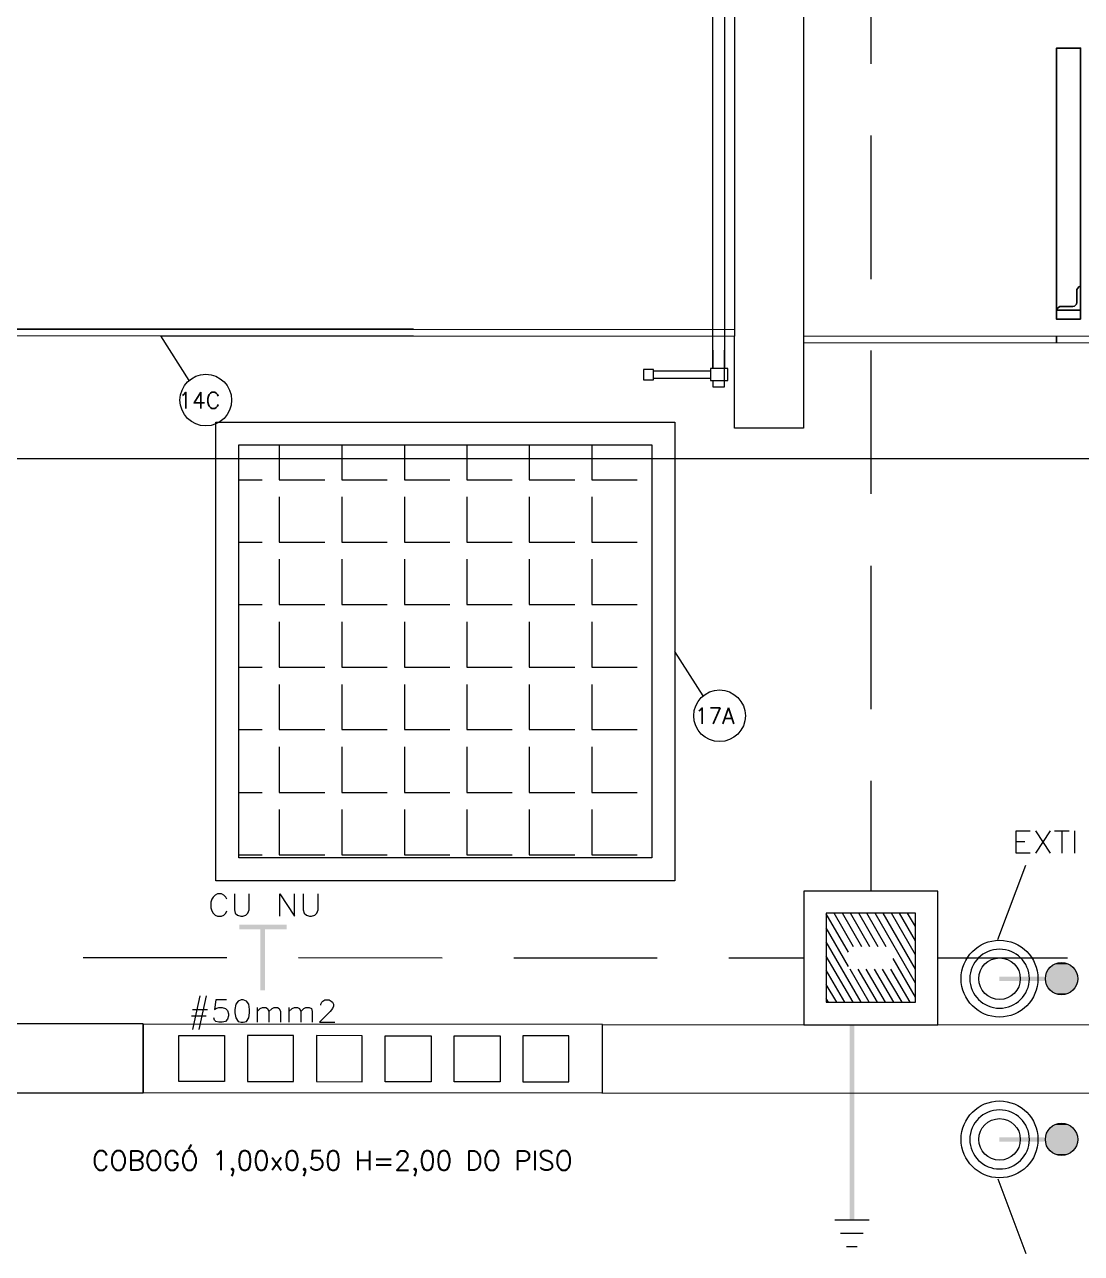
# Model space of a CAD drawing. Header units: inches. Extents: x 5 to 1823, y 18 to 726.
# Drawn here: x 1295.1 to 1387.2, y 146.9 to 254 of the extents above; entities that cross this region are included whole.
import ezdxf

# ---------------------------------------------------------------- set-up
doc = ezdxf.new("R2010")
doc.units = ezdxf.units.IN
doc.header["$MEASUREMENT"] = 0
doc.layers.get('0').update_dxf_attribs({"true_color": 0x7fbfff})
for name, color, linetype in [('PDF_0', 7, 'Continuous'), ('PDF_01', 1, 'Continuous'), ('PDF_03', 3, 'Continuous'), ('PDF_06', 6, 'Continuous'), ('PDF_EL0001', 1, 'Continuous'), ('PDF_QUADROS', 1, 'Continuous'), ('PDF_Texto', 6, 'Continuous')]:
    doc.layers.add(name, color=color, linetype=linetype)
doc.layers.add('PDF_ENIT-EL00132', color=7, linetype='Continuous', true_color=0x00dddd)
doc.styles.add('PDF RomanS', font='romans__.ttf')

msp = doc.modelspace()

# ---------------------------------------------------------------- linework, layer by layer
at = {"color": 1}
for p, q in [((1386.82, 230.79), (1386.82, 229.78)), ((1387.16, 231.2), (1387.16, 229.11)), ((1386.49, 229.45), (1385.48, 229.45)), ((1387.16, 229.11), (1385.07, 229.11))]:
    msp.add_line(p, q, dxfattribs=at)
msp.add_line((1385.07, 226.84), (1385.07, 226.26))
msp.add_lwpolyline([(1387.16, 228.32), (1387.16, 251.97), (1385.07, 251.97), (1385.07, 228.32)], close=True, dxfattribs=at)
for centre, radius, start, end in [((1387.25, 230.78), 0.429, 102.7128, 181.5165), ((1385.49, 229.02), 0.429, 88.4835, 167.2872), ((1386.49, 229.78), 0.334, 270, 0)]:
    msp.add_arc(centre, radius, start, end, dxfattribs=at)
at = {"layer": 'PDF_0', "lineweight": 5}
for points in [[(1355.1, 225.63), (1355.1, 224.02), (1355.1, 269.42)], [(1356.13, 269.42), (1356.13, 224.02)], [(1355.1, 222.98), (1355.1, 222.43), (1356.13, 222.43), (1356.13, 222.98), (1356.13, 224.02), (1356.13, 225.63)], [(1354.91, 223.17), (1349.95, 223.17), (1349.95, 223.83), (1354.91, 223.83)], [(1547.9, 216.17), (1011.37, 216.17)], [(1382.76, 181.79), (1381.55, 181.79), (1381.55, 183.74), (1382.76, 183.74)], [(1383.23, 183.74), (1384.52, 181.79)], [(1384.52, 183.74), (1383.23, 181.79)], [(1384.88, 183.74), (1386.17, 183.74)], [(1385.53, 183.74), (1385.53, 181.79)], [(1386.63, 183.74), (1386.63, 181.79)], [(1381.55, 182.81), (1382.3, 182.81)], [(1379.95, 174.26), (1382.38, 180.73)], [(1312.76, 177.77), (1312.68, 177.96), (1312.49, 178.13), (1312.3, 178.24), (1311.94, 178.24), (1311.75, 178.13), (1311.56, 177.96), (1311.47, 177.77), (1311.37, 177.5), (1311.37, 177.03), (1311.47, 176.75), (1311.56, 176.56), (1311.75, 176.37), (1311.94, 176.29), (1312.3, 176.29), (1312.49, 176.37), (1312.68, 176.56), (1312.76, 176.75)], [(1313.42, 178.24), (1313.42, 176.84), (1313.5, 176.56), (1313.69, 176.37), (1313.97, 176.29), (1314.16, 176.29), (1314.43, 176.37), (1314.6, 176.56), (1314.71, 176.84), (1314.71, 178.24)], [(1317.38, 176.29), (1317.38, 178.24), (1318.67, 176.29), (1318.67, 178.24)], [(1319.41, 178.24), (1319.41, 176.84), (1319.51, 176.56), (1319.71, 176.37), (1319.98, 176.29), (1320.15, 176.29), (1320.42, 176.37), (1320.62, 176.56), (1320.72, 176.84), (1320.72, 178.24)], [(1310.41, 169.35), (1309.76, 166.4)], [(1310.96, 169.35), (1310.33, 166.4)], [(1312.72, 168.99), (1311.79, 168.99), (1311.7, 168.16), (1311.79, 168.25), (1312.08, 168.33), (1312.36, 168.33), (1312.64, 168.25), (1312.83, 168.06), (1312.91, 167.78), (1312.91, 167.59), (1312.83, 167.31), (1312.64, 167.12), (1312.36, 167.04), (1312.08, 167.04), (1311.79, 167.12), (1311.7, 167.23), (1311.62, 167.42)], [(1315.41, 168.33), (1315.41, 167.04)], [(1315.41, 167.97), (1315.68, 168.25), (1315.87, 168.33), (1316.15, 168.33), (1316.32, 168.25), (1316.42, 167.97), (1316.42, 167.04)], [(1316.42, 167.97), (1316.7, 168.25), (1316.89, 168.33), (1317.17, 168.33), (1317.33, 168.25), (1317.44, 167.97), (1317.44, 167.04)], [(1318.18, 168.33), (1318.18, 167.04)], [(1318.18, 167.97), (1318.46, 168.25), (1318.65, 168.33), (1318.92, 168.33), (1319.09, 168.25), (1319.2, 167.97), (1319.2, 167.04)], [(1319.2, 167.97), (1319.47, 168.25), (1319.66, 168.33), (1319.94, 168.33), (1320.13, 168.25), (1320.21, 167.97), (1320.21, 167.04)], [(1320.95, 168.52), (1320.95, 168.61), (1321.04, 168.8), (1321.14, 168.88), (1321.31, 168.99), (1321.69, 168.99), (1321.86, 168.88), (1321.97, 168.8), (1322.05, 168.61), (1322.05, 168.44), (1321.97, 168.25), (1321.78, 167.97), (1320.85, 167.04), (1322.16, 167.04)], [(1309.67, 167.59), (1310.96, 167.59)], [(1309.76, 168.16), (1311.07, 168.16)], [(1379.95, 153.39), (1382.38, 146.89)], [(1368.73, 149.79), (1365.74, 149.79)], [(1368.22, 148.62), (1366.25, 148.62)], [(1367.69, 147.46), (1366.76, 147.46)]]:
    msp.add_lwpolyline(points, dxfattribs=at)
for points in [[(1349.95, 223.05), (1349.95, 223.96), (1349.06, 223.96), (1349.06, 223.05)], [(1356.41, 222.98), (1356.41, 224.02), (1354.91, 224.02), (1354.91, 222.98)], [(1314.01, 168.99), (1313.74, 168.88), (1313.55, 168.61), (1313.46, 168.16), (1313.46, 167.86), (1313.55, 167.42), (1313.74, 167.12), (1314.01, 167.04), (1314.2, 167.04), (1314.48, 167.12), (1314.67, 167.42), (1314.75, 167.86), (1314.75, 168.16), (1314.67, 168.61), (1314.48, 168.88), (1314.2, 168.99)]]:
    msp.add_lwpolyline(points, close=True, dxfattribs=at)
for points in [[(1382.7, 170.84, 0.414202), (1380.1, 173.41, 0.414202), (1377.51, 170.84, 0.414202), (1380.1, 168.27, 0.414202)], [(1382.7, 156.83, 0.414202), (1380.1, 159.4, 0.414202), (1377.51, 156.83, 0.414202), (1380.1, 154.25, 0.414202)]]:
    msp.add_lwpolyline(points, format="xyb", close=True, dxfattribs=at)
for centre, radius in [((1380.1, 170.84), 3.35), ((1380.1, 170.84), 1.81), ((1385.5, 170.84), 1.41), ((1380.1, 156.83), 3.35), ((1380.1, 156.83), 1.81), ((1385.5, 156.83), 1.41)]:
    msp.add_circle(centre, radius, dxfattribs=at)
at = {"layer": 'PDF_0', "transparency": 33554559}
for points in [[(1313.84, 175.55), (1313.84, 175.13), (1317.99, 175.55)], [(1313.84, 175.13), (1317.99, 175.55), (1317.99, 175.13)], [(1316.09, 175.55), (1315.68, 175.55), (1316.09, 169.83)], [(1315.68, 175.55), (1316.09, 169.83), (1315.68, 169.83)], [(1384.28, 171.57), (1386.8, 171.34), (1384.16, 171.34)], [(1384.43, 171.78), (1386.7, 171.57), (1384.28, 171.57)], [(1386.7, 171.57), (1384.28, 171.57), (1386.8, 171.34)], [(1384.64, 171.95), (1386.53, 171.78), (1384.43, 171.78)], [(1386.53, 171.78), (1384.43, 171.78), (1386.7, 171.57)], [(1384.86, 172.1), (1386.34, 171.95), (1384.64, 171.95)], [(1386.34, 171.95), (1384.64, 171.95), (1386.53, 171.78)], [(1385.11, 172.18), (1386.13, 172.1), (1384.86, 172.1)], [(1386.13, 172.1), (1384.86, 172.1), (1386.34, 171.95)], [(1385.36, 172.23), (1385.87, 172.18), (1385.11, 172.18)], [(1385.87, 172.18), (1385.11, 172.18), (1386.13, 172.1)], [(1385.62, 172.23), (1385.36, 172.23), (1385.87, 172.18)], [(1380.09, 171.02), (1380.09, 170.64), (1385.49, 171.02)], [(1380.09, 170.64), (1385.49, 171.02), (1385.49, 170.64)], [(1384.09, 171.08), (1386.91, 170.83), (1384.07, 170.83)], [(1386.91, 170.83), (1384.07, 170.83), (1386.89, 170.55)], [(1384.07, 170.83), (1386.89, 170.55), (1384.09, 170.55)], [(1384.16, 171.34), (1386.89, 171.08), (1384.09, 171.08)], [(1386.89, 171.08), (1384.09, 171.08), (1386.91, 170.83)], [(1386.89, 170.55), (1384.09, 170.55), (1386.8, 170.32)], [(1384.09, 170.55), (1386.8, 170.32), (1384.16, 170.32)], [(1386.8, 171.34), (1384.16, 171.34), (1386.89, 171.08)], [(1386.8, 170.32), (1384.16, 170.32), (1386.7, 170.09)], [(1384.16, 170.32), (1386.7, 170.09), (1384.28, 170.09)], [(1386.7, 170.09), (1384.28, 170.09), (1386.53, 169.88)], [(1384.28, 170.09), (1386.53, 169.88), (1384.43, 169.88)], [(1386.53, 169.88), (1384.43, 169.88), (1386.34, 169.69)], [(1384.43, 169.88), (1386.34, 169.69), (1384.64, 169.69)], [(1386.34, 169.69), (1384.64, 169.69), (1386.13, 169.56)], [(1384.64, 169.69), (1386.13, 169.56), (1384.86, 169.56)], [(1386.13, 169.56), (1384.86, 169.56), (1385.87, 169.45)], [(1384.86, 169.56), (1385.87, 169.45), (1385.11, 169.45)], [(1385.87, 169.45), (1385.11, 169.45), (1385.62, 169.41)], [(1385.11, 169.45), (1385.62, 169.41), (1385.36, 169.41)], [(1367.44, 166.83), (1367.03, 166.83), (1367.44, 149.79)], [(1367.03, 166.83), (1367.44, 149.79), (1367.03, 149.79)], [(1384.28, 157.56), (1386.8, 157.32), (1384.16, 157.32)], [(1384.43, 157.77), (1386.7, 157.56), (1384.28, 157.56)], [(1386.7, 157.56), (1384.28, 157.56), (1386.8, 157.32)], [(1384.64, 157.94), (1386.53, 157.77), (1384.43, 157.77)], [(1386.53, 157.77), (1384.43, 157.77), (1386.7, 157.56)], [(1384.86, 158.09), (1386.34, 157.94), (1384.64, 157.94)], [(1386.34, 157.94), (1384.64, 157.94), (1386.53, 157.77)], [(1385.11, 158.17), (1386.13, 158.09), (1384.86, 158.09)], [(1386.13, 158.09), (1384.86, 158.09), (1386.34, 157.94)], [(1385.36, 158.23), (1385.87, 158.17), (1385.11, 158.17)], [(1385.87, 158.17), (1385.11, 158.17), (1386.13, 158.09)], [(1385.62, 158.23), (1385.36, 158.23), (1385.87, 158.17)], [(1380.09, 157.01), (1380.09, 156.63), (1385.49, 157.01)], [(1380.09, 156.63), (1385.49, 157.01), (1385.49, 156.63)], [(1384.09, 157.07), (1386.91, 156.82), (1384.07, 156.82)], [(1386.91, 156.82), (1384.07, 156.82), (1386.89, 156.56)], [(1384.07, 156.82), (1386.89, 156.56), (1384.09, 156.56)], [(1384.16, 157.32), (1386.89, 157.07), (1384.09, 157.07)], [(1386.89, 157.07), (1384.09, 157.07), (1386.91, 156.82)], [(1386.89, 156.56), (1384.09, 156.56), (1386.8, 156.31)], [(1384.09, 156.56), (1386.8, 156.31), (1384.16, 156.31)], [(1386.8, 157.32), (1384.16, 157.32), (1386.89, 157.07)], [(1386.8, 156.31), (1384.16, 156.31), (1386.7, 156.07)], [(1384.16, 156.31), (1386.7, 156.07), (1384.28, 156.07)], [(1386.7, 156.07), (1384.28, 156.07), (1386.53, 155.86)], [(1384.28, 156.07), (1386.53, 155.86), (1384.43, 155.86)], [(1386.53, 155.86), (1384.43, 155.86), (1386.34, 155.69)], [(1384.43, 155.86), (1386.34, 155.69), (1384.64, 155.69)], [(1386.34, 155.69), (1384.64, 155.69), (1386.13, 155.55)], [(1384.64, 155.69), (1386.13, 155.55), (1384.86, 155.55)], [(1386.13, 155.55), (1384.86, 155.55), (1385.87, 155.46)], [(1384.86, 155.55), (1385.87, 155.46), (1385.11, 155.46)], [(1385.87, 155.46), (1385.11, 155.46), (1385.62, 155.42)], [(1385.11, 155.46), (1385.62, 155.42), (1385.36, 155.42)]]:
    msp.add_solid(points, dxfattribs=at)
at = {"layer": 'PDF_01', "lineweight": 5}
for points in [[(1329.02, 227.45), (1257.01, 227.47), (1357, 227.43)], [(1329.02, 226.86), (1257.01, 226.9), (1357, 226.86)], [(1435, 226.81), (1363.01, 226.84)], [(1435, 226.24), (1363.01, 226.26)], [(1317.33, 217.37), (1317.33, 214.33), (1321.29, 214.33)], [(1322.77, 217.37), (1322.77, 214.33), (1326.73, 214.33)], [(1328.24, 217.37), (1328.24, 214.33), (1332.19, 214.33)], [(1333.68, 217.37), (1333.68, 214.33), (1337.63, 214.33)], [(1339.11, 217.37), (1339.11, 214.33), (1343.09, 214.33)], [(1344.58, 217.37), (1344.58, 214.33), (1348.53, 214.33)], [(1313.8, 214.33), (1315.85, 214.33)], [(1317.33, 212.84), (1317.33, 208.89), (1321.29, 208.89)], [(1322.77, 212.84), (1322.77, 208.89), (1326.73, 208.89)], [(1328.24, 212.84), (1328.24, 208.89), (1332.19, 208.89)], [(1333.68, 212.84), (1333.68, 208.89), (1337.63, 208.89)], [(1339.11, 212.84), (1339.11, 208.89), (1343.09, 208.89)], [(1344.58, 212.84), (1344.58, 208.89), (1348.53, 208.89)], [(1313.8, 208.89), (1315.85, 208.89)], [(1317.33, 207.4), (1317.33, 203.45), (1321.29, 203.45)], [(1322.77, 207.4), (1322.77, 203.45), (1326.73, 203.45)], [(1328.24, 207.4), (1328.24, 203.45), (1332.19, 203.45)], [(1333.68, 207.4), (1333.68, 203.45), (1337.63, 203.45)], [(1339.11, 207.4), (1339.11, 203.45), (1343.09, 203.45)], [(1344.58, 207.4), (1344.58, 203.45), (1348.53, 203.45)], [(1313.8, 203.45), (1315.85, 203.45)], [(1317.33, 201.94), (1317.33, 197.99), (1321.29, 197.99)], [(1322.77, 201.94), (1322.77, 197.99), (1326.73, 197.99)], [(1328.24, 201.94), (1328.24, 197.99), (1332.19, 197.99)], [(1333.68, 201.94), (1333.68, 197.99), (1337.63, 197.99)], [(1339.11, 201.94), (1339.11, 197.99), (1343.09, 197.99)], [(1344.58, 201.94), (1344.58, 197.99), (1348.53, 197.99)], [(1313.8, 197.99), (1315.85, 197.99)], [(1317.33, 196.5), (1317.33, 192.55), (1321.29, 192.55)], [(1322.77, 196.5), (1322.77, 192.55), (1326.73, 192.55)], [(1328.24, 196.5), (1328.24, 192.55), (1332.19, 192.55)], [(1333.68, 196.5), (1333.68, 192.55), (1337.63, 192.55)], [(1339.11, 196.5), (1339.11, 192.55), (1343.09, 192.55)], [(1344.58, 196.5), (1344.58, 192.55), (1348.53, 192.55)], [(1313.8, 192.55), (1315.85, 192.55)], [(1317.33, 191.06), (1317.33, 187.08), (1321.29, 187.08)], [(1322.77, 191.06), (1322.77, 187.08), (1326.73, 187.08)], [(1328.24, 191.06), (1328.24, 187.08), (1332.19, 187.08)], [(1333.68, 191.06), (1333.68, 187.08), (1337.63, 187.08)], [(1339.11, 191.06), (1339.11, 187.08), (1343.09, 187.08)], [(1344.58, 191.06), (1344.58, 187.08), (1348.53, 187.08)], [(1313.8, 187.08), (1315.85, 187.08)], [(1317.33, 185.6), (1317.33, 181.64), (1321.29, 181.64)], [(1322.77, 185.6), (1322.77, 181.64), (1326.73, 181.64)], [(1328.24, 185.6), (1328.24, 181.64), (1332.19, 181.64)], [(1333.68, 185.6), (1333.68, 181.64), (1337.63, 181.64)], [(1339.11, 185.6), (1339.11, 181.64), (1343.09, 181.64)], [(1344.58, 185.6), (1344.58, 181.64), (1348.53, 181.64)], [(1313.8, 181.64), (1315.85, 181.64)], [(1345.49, 166.85), (1305.48, 166.87)], [(1345.49, 160.86), (1305.48, 160.88)]]:
    msp.add_lwpolyline(points, dxfattribs=at)
for points in [[(1311.79, 219.36), (1351.79, 219.36), (1351.79, 179.38), (1311.79, 179.38)], [(1313.8, 217.37), (1349.8, 217.37), (1349.8, 181.37), (1313.8, 181.37)]]:
    msp.add_lwpolyline(points, close=True, dxfattribs=at)
at = {"layer": 'PDF_03', "lineweight": 5}
for points in [[(1312.57, 161.87), (1308.57, 161.87), (1308.57, 165.88), (1312.57, 165.88)], [(1314.56, 161.87), (1318.56, 161.87), (1318.56, 165.88), (1314.56, 165.88)], [(1320.57, 161.87), (1324.57, 161.85), (1324.57, 165.85), (1320.57, 165.88)], [(1330.56, 161.85), (1326.56, 161.85), (1326.56, 165.85), (1330.56, 165.85)], [(1336.57, 161.85), (1332.57, 161.85), (1332.57, 165.85), (1336.57, 165.85)], [(1338.56, 161.85), (1342.57, 161.85), (1342.57, 165.85), (1338.56, 165.85)]]:
    msp.add_lwpolyline(points, close=True, dxfattribs=at)
at = {"layer": 'PDF_06', "lineweight": 5}
for points in [[(1353.06, 346.85), (1357.06, 346.85), (1357, 226.86)], [(1399.06, 346.83), (1363.05, 346.85), (1363.01, 226.84), (1363.01, 218.83), (1357, 218.83), (1357, 226.84)], [(1305.48, 166.89), (1305.48, 160.88)], [(1345.49, 160.84), (1345.49, 166.85), (1388.98, 166.83), (1388.98, 160.82), (1345.49, 160.86)]]:
    msp.add_lwpolyline(points, dxfattribs=at)
msp.add_lwpolyline([(1305.48, 166.89), (1194.48, 166.91), (1194.48, 160.9), (1305.48, 160.88)], close=True, dxfattribs=at)
at = {"layer": 'PDF_EL0001', "lineweight": 5}
for points in [[(1368.88, 263.09), (1368.88, 250.58)], [(1368.88, 244.34), (1368.88, 231.83)], [(1368.88, 225.59), (1368.88, 213.1)], [(1368.88, 206.83), (1368.88, 194.34)], [(1368.88, 188.08), (1368.88, 178.47)], [(1300.25, 172.69), (1312.76, 172.69)], [(1319.01, 172.69), (1331.52, 172.67)], [(1337.76, 172.67), (1350.27, 172.67)], [(1356.51, 172.67), (1363.05, 172.65)], [(1374.72, 172.65), (1386.02, 172.65)]]:
    msp.add_lwpolyline(points, dxfattribs=at)
at = {"layer": 'PDF_ENIT-EL00132', "lineweight": 5}
for points in [[(1309.48, 223), (1307, 226.88)], [(1354.27, 195.51), (1351.79, 199.36)]]:
    msp.add_lwpolyline(points, dxfattribs=at)
for centre in [(1310.93, 221.28), (1355.7, 193.76)]:
    msp.add_circle(centre, 2.25, dxfattribs=at)
at = {"layer": 'PDF_QUADROS', "lineweight": 5}
for points in [[(1363.05, 166.83), (1374.72, 166.83), (1374.72, 178.47), (1363.05, 178.47)], [(1365, 168.78), (1372.77, 168.78), (1372.77, 176.54), (1365, 176.54)]]:
    msp.add_lwpolyline(points, close=True, dxfattribs=at)
for points in [[(1366.95, 173.14), (1365, 176.5)], [(1367.37, 173.62), (1365.7, 176.54)], [(1368.09, 173.62), (1366.4, 176.54)], [(1368.79, 173.62), (1367.12, 176.54)], [(1369.51, 173.62), (1367.84, 176.54)], [(1370.23, 173.62), (1368.54, 176.54)], [(1372.77, 170.45), (1369.26, 176.54)], [(1372.77, 171.67), (1369.96, 176.54)], [(1372.77, 172.92), (1370.67, 176.54)], [(1372.77, 174.15), (1371.39, 176.54)], [(1372.77, 175.38), (1372.09, 176.54)], [(1366.95, 171.91), (1365, 175.27)], [(1368.05, 168.78), (1365, 174.05)], [(1367.33, 168.78), (1365, 172.8)], [(1372.77, 169.22), (1370.82, 172.59)], [(1366.61, 168.78), (1365, 171.57)], [(1368.75, 168.78), (1367.08, 171.67)], [(1369.47, 168.78), (1367.77, 171.67)], [(1370.17, 168.78), (1368.49, 171.67)], [(1370.89, 168.78), (1369.21, 171.67)], [(1371.61, 168.78), (1369.91, 171.67)], [(1372.3, 168.78), (1370.63, 171.67)], [(1365.91, 168.78), (1365, 170.34)], [(1365.19, 168.78), (1365, 169.11)]]:
    msp.add_lwpolyline(points, dxfattribs=at)

# ---------------------------------------------------------------- texts
at = {"layer": 'PDF_Texto', "color": 1, "char_height": 1.4, "attachment_point": 7, "style": 'PDF RomanS'}
for s, insert in [('14C', (1308.53, 220.56)), ('17A', (1353.53, 193.05))]:
    msp.add_mtext(s, dxfattribs=dict(at, insert=insert))
at = {"layer": 'PDF_Texto', "color": 7, "insert": (1301.01, 153.63), "char_height": 1.6799, "attachment_point": 7, "style": 'PDF RomanS'}
msp.add_mtext('COBOGÓ 1,00x0,50 H=2,00 DO PISO', dxfattribs=at)

doc.saveas('drawing.dxf')
